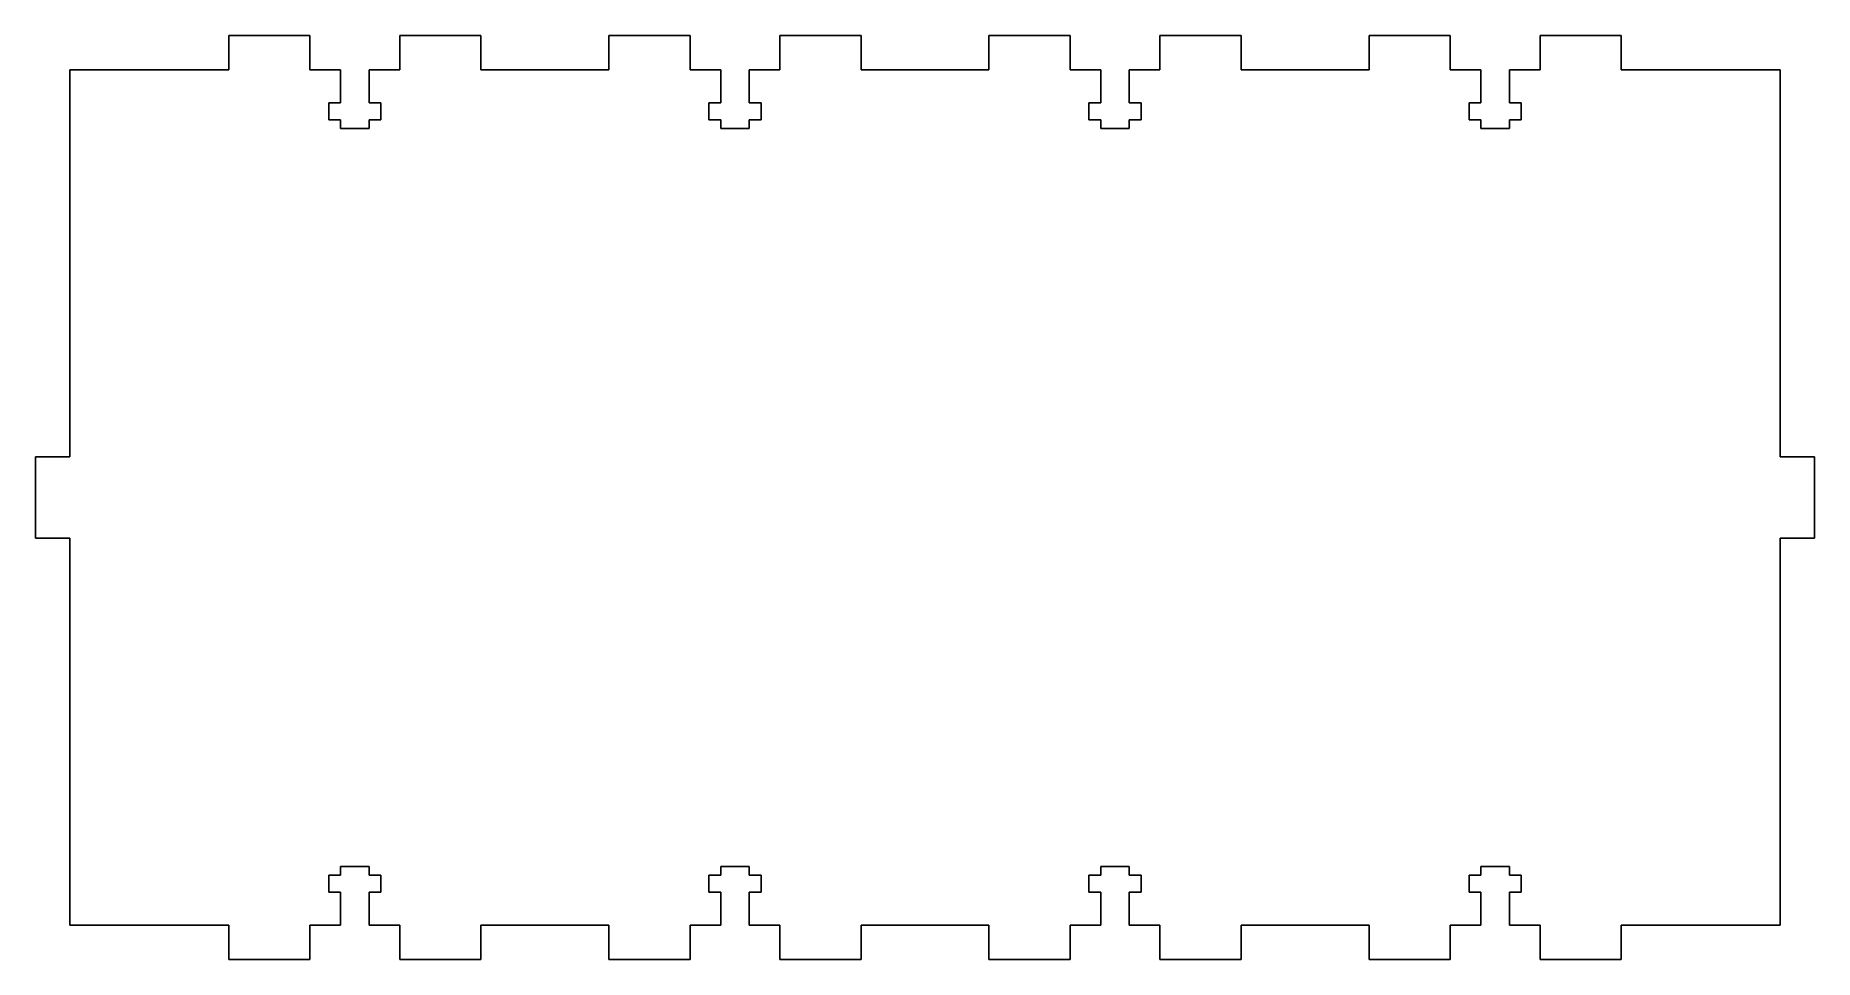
# Model space of a CAD drawing. Header units: millimetres. Extents: x -4 to 204, y -4 to 104.
import ezdxf

# ---------------------------------------------------------------- set-up
doc = ezdxf.new("R2010")
doc.units = ezdxf.units.MM
doc.layers.get('0').update_dxf_attribs({"linetype": 'CONTINUOUS'})

msp = doc.modelspace()

# ---------------------------------------------------------------- linework, layer by layer
for p, q in [((28.08, 104), (18.58, 104)), ((18.58, 104), (18.58, 100)), ((28.08, 100), (28.08, 104)), ((48.08, 104), (38.58, 104)), ((38.58, 104), (38.58, 100)), ((48.08, 100), (48.08, 104)), ((72.53, 104), (63.03, 104)), ((63.03, 104), (63.03, 100)), ((72.53, 100), (72.53, 104)), ((92.53, 104), (83.03, 104)), ((83.03, 104), (83.03, 100)), ((92.53, 100), (92.53, 104)), ((116.97, 104), (107.47, 104)), ((107.47, 104), (107.47, 100)), ((116.97, 100), (116.97, 104)), ((136.97, 104), (127.47, 104)), ((127.47, 104), (127.47, 100)), ((136.97, 100), (136.97, 104)), ((161.42, 104), (151.92, 104)), ((151.92, 104), (151.92, 100)), ((161.42, 100), (161.42, 104)), ((181.42, 104), (171.92, 104)), ((171.92, 104), (171.92, 100)), ((181.42, 100), (181.42, 104)), ((0, 100), (0, 54.75)), ((18.58, 100), (0, 100)), ((31.67, 100), (28.08, 100)), ((31.67, 96.15), (31.67, 100)), ((34.99, 100), (34.99, 96.15)), ((38.58, 100), (34.99, 100)), ((63.03, 100), (48.08, 100)), ((76.12, 100), (72.53, 100)), ((76.12, 96.15), (76.12, 100)), ((79.44, 100), (79.44, 96.15)), ((83.03, 100), (79.44, 100)), ((107.47, 100), (92.53, 100)), ((120.56, 100), (116.97, 100)), ((120.56, 96.15), (120.56, 100)), ((127.47, 100), (123.88, 100)), ((123.88, 100), (123.88, 96.15)), ((151.92, 100), (136.97, 100)), ((165.01, 100), (161.42, 100)), ((165.01, 96.15), (165.01, 100)), ((171.92, 100), (168.33, 100)), ((168.33, 100), (168.33, 96.15)), ((200, 100), (181.42, 100)), ((200, 54.75), (200, 100)), ((30.28, 94.15), (30.28, 96.15)), ((30.28, 96.15), (31.67, 96.15)), ((34.99, 96.15), (36.38, 96.15)), ((36.38, 96.15), (36.38, 94.15)), ((74.73, 94.15), (74.73, 96.15)), ((74.73, 96.15), (76.12, 96.15)), ((79.44, 96.15), (80.83, 96.15)), ((80.83, 96.15), (80.83, 94.15)), ((119.17, 94.15), (119.17, 96.15)), ((119.17, 96.15), (120.56, 96.15)), ((123.88, 96.15), (125.27, 96.15)), ((125.27, 96.15), (125.27, 94.15)), ((163.62, 94.15), (163.62, 96.15)), ((163.62, 96.15), (165.01, 96.15)), ((168.33, 96.15), (169.72, 96.15)), ((169.72, 96.15), (169.72, 94.15)), ((31.67, 94.15), (30.28, 94.15)), ((31.67, 93.15), (31.67, 94.15)), ((36.38, 94.15), (34.99, 94.15)), ((34.99, 94.15), (34.99, 93.15)), ((76.12, 94.15), (74.73, 94.15)), ((76.12, 93.15), (76.12, 94.15)), ((80.83, 94.15), (79.44, 94.15)), ((79.44, 94.15), (79.44, 93.15)), ((120.56, 94.15), (119.17, 94.15)), ((120.56, 93.15), (120.56, 94.15)), ((125.27, 94.15), (123.88, 94.15)), ((123.88, 94.15), (123.88, 93.15)), ((165.01, 94.15), (163.62, 94.15)), ((165.01, 93.15), (165.01, 94.15)), ((169.72, 94.15), (168.33, 94.15)), ((168.33, 94.15), (168.33, 93.15)), ((34.99, 93.15), (31.67, 93.15)), ((79.44, 93.15), (76.12, 93.15)), ((123.88, 93.15), (120.56, 93.15)), ((168.33, 93.15), (165.01, 93.15)), ((0, 54.75), (-4, 54.75)), ((-4, 54.75), (-4, 45.25)), ((204, 54.75), (200, 54.75)), ((204, 45.25), (204, 54.75)), ((-4, 45.25), (0, 45.25)), ((0, 45.25), (0, 0)), ((200, 0), (200, 45.25)), ((200, 45.25), (204, 45.25)), ((31.67, 5.85), (31.67, 6.85)), ((31.67, 6.85), (34.99, 6.85)), ((34.99, 6.85), (34.99, 5.85)), ((76.12, 5.85), (76.12, 6.85)), ((76.12, 6.85), (79.44, 6.85)), ((79.44, 6.85), (79.44, 5.85)), ((120.56, 5.85), (120.56, 6.85)), ((120.56, 6.85), (123.88, 6.85)), ((123.88, 6.85), (123.88, 5.85)), ((165.01, 5.85), (165.01, 6.85)), ((165.01, 6.85), (168.33, 6.85)), ((168.33, 6.85), (168.33, 5.85)), ((30.28, 3.85), (30.28, 5.85)), ((30.28, 5.85), (31.67, 5.85)), ((34.99, 5.85), (36.38, 5.85)), ((36.38, 5.85), (36.38, 3.85)), ((74.73, 3.85), (74.73, 5.85)), ((74.73, 5.85), (76.12, 5.85)), ((79.44, 5.85), (80.83, 5.85)), ((80.83, 5.85), (80.83, 3.85)), ((119.17, 3.85), (119.17, 5.85)), ((119.17, 5.85), (120.56, 5.85)), ((123.88, 5.85), (125.27, 5.85)), ((125.27, 5.85), (125.27, 3.85)), ((163.62, 3.85), (163.62, 5.85)), ((163.62, 5.85), (165.01, 5.85)), ((168.33, 5.85), (169.72, 5.85)), ((169.72, 5.85), (169.72, 3.85)), ((31.67, 3.85), (30.28, 3.85)), ((31.67, 0), (31.67, 3.85)), ((36.38, 3.85), (34.99, 3.85)), ((34.99, 3.85), (34.99, 0)), ((76.12, 3.85), (74.73, 3.85)), ((76.12, 0), (76.12, 3.85)), ((80.83, 3.85), (79.44, 3.85)), ((79.44, 3.85), (79.44, 0)), ((120.56, 3.85), (119.17, 3.85)), ((120.56, 0), (120.56, 3.85)), ((125.27, 3.85), (123.88, 3.85)), ((123.88, 3.85), (123.88, 0)), ((165.01, 3.85), (163.62, 3.85)), ((165.01, 0), (165.01, 3.85)), ((169.72, 3.85), (168.33, 3.85)), ((168.33, 3.85), (168.33, 0)), ((0, 0), (18.58, 0)), ((18.58, 0), (18.58, -4)), ((28.08, 0), (31.67, 0)), ((28.08, -4), (28.08, 0)), ((34.99, 0), (38.58, 0)), ((38.58, 0), (38.58, -4)), ((48.08, -4), (48.08, 0)), ((48.08, 0), (63.03, 0)), ((63.03, 0), (63.03, -4)), ((72.53, -4), (72.53, 0)), ((72.53, 0), (76.12, 0)), ((79.44, 0), (83.03, 0)), ((83.03, 0), (83.03, -4)), ((92.53, -4), (92.53, 0)), ((92.53, 0), (107.47, 0)), ((107.47, 0), (107.47, -4)), ((116.97, -4), (116.97, 0)), ((116.97, 0), (120.56, 0)), ((123.88, 0), (127.47, 0)), ((127.47, 0), (127.47, -4)), ((136.97, -4), (136.97, 0)), ((136.97, 0), (151.92, 0)), ((151.92, 0), (151.92, -4)), ((161.42, -4), (161.42, 0)), ((161.42, 0), (165.01, 0)), ((168.33, 0), (171.92, 0)), ((171.92, 0), (171.92, -4)), ((181.42, -4), (181.42, 0)), ((181.42, 0), (200, 0)), ((18.58, -4), (28.08, -4)), ((38.58, -4), (48.08, -4)), ((63.03, -4), (72.53, -4)), ((83.03, -4), (92.53, -4)), ((107.47, -4), (116.97, -4)), ((127.47, -4), (136.97, -4)), ((151.92, -4), (161.42, -4)), ((171.92, -4), (181.42, -4))]:
    msp.add_line(p, q)

doc.saveas('drawing.dxf')
